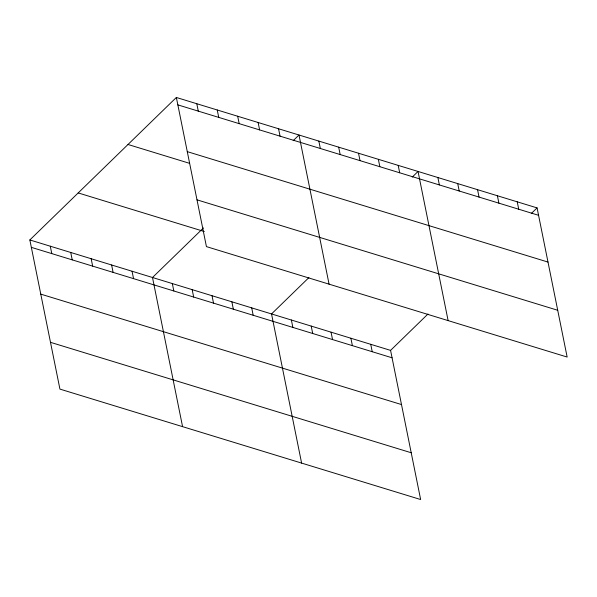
<?xml version="1.0" encoding="UTF-8"?>
<svg xmlns="http://www.w3.org/2000/svg" width="597" height="597" viewBox="0 0 597 597"><rect width="100%" height="100%" fill="white"/><g stroke="black" fill="none" stroke-linecap="round" stroke-linejoin="round"><path stroke-width="0.9" d="M427.959 314.022L390.572 350.387L420.646 499.532L59.924 389.102L29.85 239.949L176.354 97.468L537.076 207.898L567.15 357.051L206.428 246.613L176.354 97.468M203.465 227.927L152.496 277.501L182.57 426.646M293.202 140.653L299 135.012L329.074 284.165M308.918 277.583L271.531 313.94L301.604 463.093M412.236 177.1L418.042 171.458L448.116 320.604M531.278 213.539L537.076 207.898M177.846 104.871L538.569 215.301M187.279 151.645L548.001 262.076M128.012 144.489L189.331 163.257M196.995 199.838L557.717 310.268M78.2 192.928L204.293 231.532M29.85 239.949L390.572 350.387M31.342 247.352L392.065 357.79M40.775 294.127L401.497 404.565M50.491 342.327L411.214 452.757M517.233 201.823L518.726 209.226M497.398 195.749L498.891 203.152M477.555 189.674L479.048 197.077M457.72 183.607L459.212 191.003M437.877 177.533L439.37 184.928M398.199 165.384L399.692 172.787M378.356 159.309L379.849 166.712M358.521 153.235L360.013 160.638M338.678 147.16L340.171 154.563M370.73 344.312L372.222 351.715M318.843 141.086L320.335 148.489M350.894 338.238L352.387 345.641M331.051 332.163L332.544 339.566M278.56 128.758L280.053 136.161M311.209 326.089L312.701 333.492M258.12 122.497L259.613 129.9M291.373 320.014L292.866 327.417M237.681 116.236L239.173 123.639M217.241 109.982L218.733 117.385M251.695 307.865L253.188 315.268M196.794 103.721L198.286 111.124M231.852 301.791L233.345 309.194M212.017 295.724L213.51 303.119M192.174 289.649L193.667 297.052M172.332 283.575L173.824 290.978M132.056 271.239L133.549 278.642M111.617 264.986L113.109 272.389M91.169 258.725L92.662 266.128M70.73 252.464L72.222 259.867M50.29 246.21L51.782 253.613"/></g></svg>
